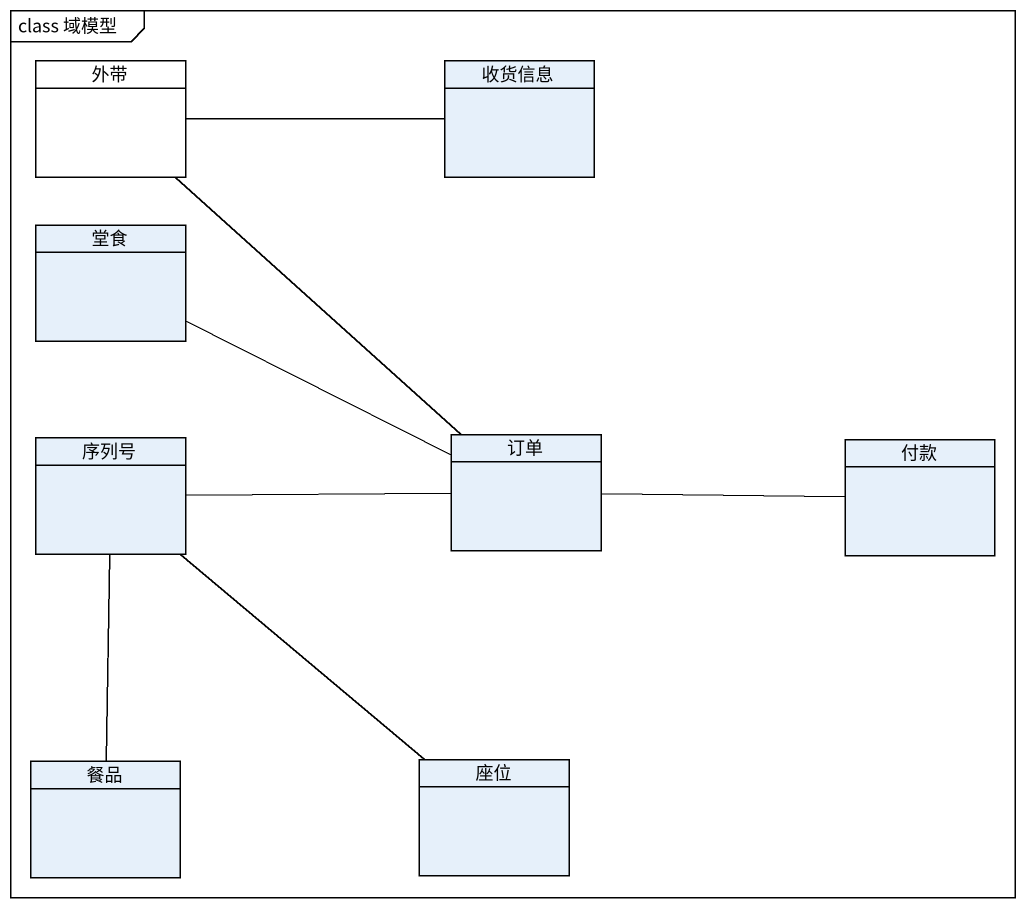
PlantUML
@startuml
mainframe class 域模型
hide circle
hide empty members
class 外带 #FFFFFF
class 收货信息
class 堂食
class 序列号
class 订单
class 付款
class 餐品
class 座位
外带 -right- 收货信息
外带 -- 订单
堂食 -right- 订单
序列号 -- 餐品
序列号 -- 座位
订单 -left- 序列号
付款 -left- 订单
@enduml
